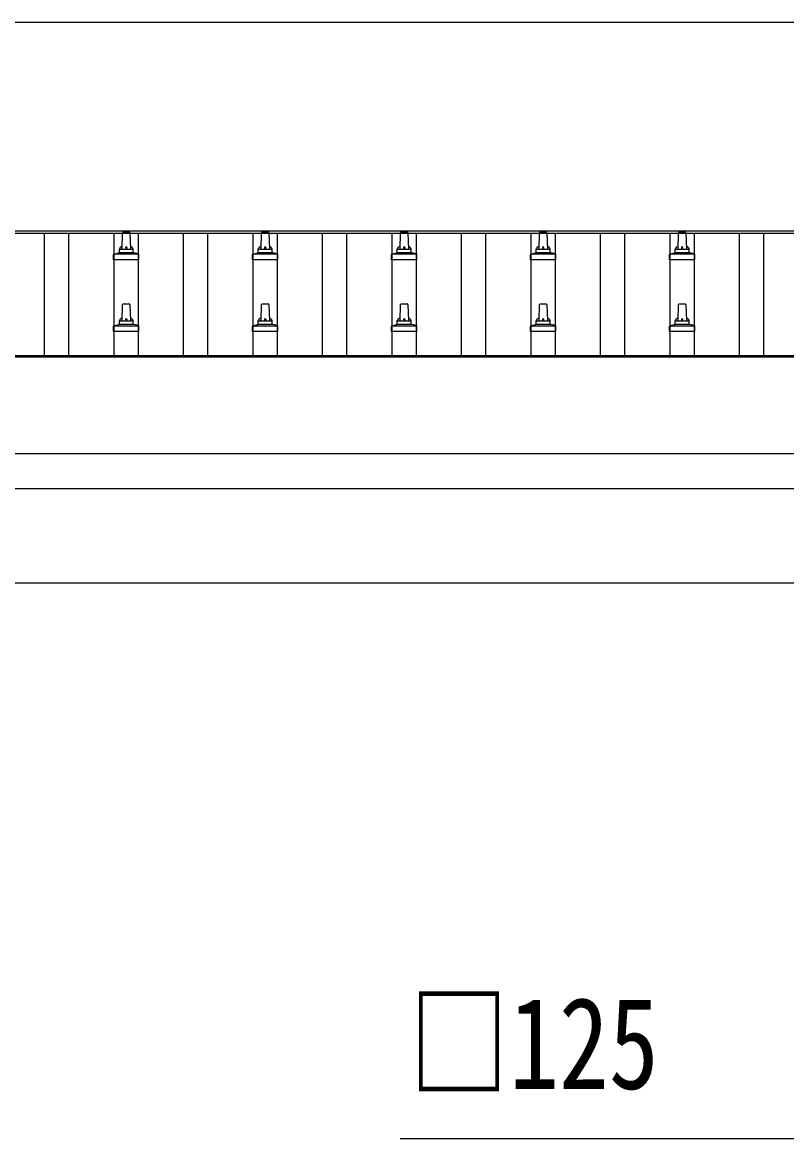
# Model space of a CAD drawing. Units: millimetres, scale not verified. Extents: x -16820 to 16820, y -11880 to 11880.
# Drawn here: x -10267 to -9167, y -6876 to -5269 of the extents above; entities that cross this region are included whole.
import ezdxf
from ezdxf.enums import TextEntityAlignment as Align

# ---------------------------------------------------------------- set-up
doc = ezdxf.new("R2010")
doc.units = ezdxf.units.MM
doc.header["$LTSCALE"] = 60
for name, color, linetype in [('0-4_YKK_13', 4, 'Continuous'), ('0-5_YKK_A1', 4, 'Continuous'), ('0-6_YKK_D', 6, 'Continuous')]:
    doc.layers.add(name, color=color, linetype=linetype)
doc.styles.add('ＭＳ ゴシック', font='')
doc.styles.get('ＭＳ ゴシック').set_extended_font_data('MS Gothic')

msp = doc.modelspace()

# ---------------------------------------------------------------- linework, layer by layer
at = {"layer": '0-4_YKK_13'}
for p, q in [((-10123.79, -5595.42), (-10123.06, -5571.89)), ((-10122.06, -5570.92), (-10113.52, -5570.92)), ((-10112.52, -5571.89), (-10111.79, -5595.42)), ((-9923.79, -5595.42), (-9923.06, -5571.89)), ((-9922.06, -5570.92), (-9913.52, -5570.92)), ((-9912.52, -5571.89), (-9911.79, -5595.42)), ((-9723.79, -5595.42), (-9723.06, -5571.89)), ((-9722.06, -5570.92), (-9713.52, -5570.92)), ((-9712.52, -5571.89), (-9711.79, -5595.42)), ((-9523.79, -5595.42), (-9523.06, -5571.89)), ((-9522.06, -5570.92), (-9513.52, -5570.92)), ((-9512.52, -5571.89), (-9511.79, -5595.42)), ((-9323.79, -5595.42), (-9323.06, -5571.89)), ((-9322.06, -5570.92), (-9313.52, -5570.92)), ((-9312.52, -5571.89), (-9311.79, -5595.42)), ((-10136.04, -5610.92), (-10136.04, -5603.2)), ((-10135.66, -5602.42), (-10099.92, -5602.42)), ((-10135.27, -5602.23), (-10128.55, -5600.6)), ((-10128.17, -5600.42), (-10107.41, -5600.42)), ((-10127.79, -5599.63), (-10127.79, -5595.42)), ((-10126.79, -5595.42), (-10108.79, -5595.42)), ((-10107.79, -5599.63), (-10107.79, -5595.42)), ((-10100.3, -5602.23), (-10107.02, -5600.6)), ((-10099.54, -5610.92), (-10099.54, -5603.2)), ((-9936.04, -5610.92), (-9936.04, -5603.2)), ((-9935.66, -5602.42), (-9899.92, -5602.42)), ((-9935.27, -5602.23), (-9928.55, -5600.6)), ((-9928.17, -5600.42), (-9907.41, -5600.42)), ((-9927.79, -5599.63), (-9927.79, -5595.42)), ((-9926.79, -5595.42), (-9908.79, -5595.42)), ((-9907.79, -5599.63), (-9907.79, -5595.42)), ((-9900.3, -5602.23), (-9907.02, -5600.6)), ((-9899.54, -5610.92), (-9899.54, -5603.2)), ((-9736.04, -5610.92), (-9736.04, -5603.2)), ((-9735.66, -5602.42), (-9699.92, -5602.42)), ((-9735.27, -5602.23), (-9728.55, -5600.6)), ((-9728.17, -5600.42), (-9707.41, -5600.42)), ((-9727.79, -5599.63), (-9727.79, -5595.42)), ((-9726.79, -5595.42), (-9708.79, -5595.42)), ((-9707.79, -5599.63), (-9707.79, -5595.42)), ((-9700.3, -5602.23), (-9707.02, -5600.6)), ((-9699.54, -5610.92), (-9699.54, -5603.2)), ((-9536.04, -5610.92), (-9536.04, -5603.2)), ((-9535.66, -5602.42), (-9499.92, -5602.42)), ((-9535.27, -5602.23), (-9528.55, -5600.6)), ((-9528.17, -5600.42), (-9507.41, -5600.42)), ((-9527.79, -5599.63), (-9527.79, -5595.42)), ((-9526.79, -5595.42), (-9508.79, -5595.42)), ((-9507.79, -5599.63), (-9507.79, -5595.42)), ((-9500.3, -5602.23), (-9507.02, -5600.6)), ((-9499.54, -5610.92), (-9499.54, -5603.2)), ((-9336.04, -5610.92), (-9336.04, -5603.2)), ((-9335.66, -5602.42), (-9299.92, -5602.42)), ((-9335.27, -5602.23), (-9328.55, -5600.6)), ((-9328.17, -5600.42), (-9307.41, -5600.42)), ((-9327.79, -5599.63), (-9327.79, -5595.42)), ((-9326.79, -5595.42), (-9308.79, -5595.42)), ((-9307.79, -5599.63), (-9307.79, -5595.42)), ((-9300.3, -5602.23), (-9307.02, -5600.6)), ((-9299.54, -5610.92), (-9299.54, -5603.2)), ((-10099.54, -5610.92), (-10136.04, -5610.92)), ((-9899.54, -5610.92), (-9936.04, -5610.92)), ((-9699.54, -5610.92), (-9736.04, -5610.92)), ((-9499.54, -5610.92), (-9536.04, -5610.92)), ((-9299.54, -5610.92), (-9336.04, -5610.92)), ((-10122.06, -5674.25), (-10113.52, -5674.25)), ((-9922.06, -5674.25), (-9913.52, -5674.25)), ((-9722.06, -5674.25), (-9713.52, -5674.25)), ((-9522.06, -5674.25), (-9513.52, -5674.25)), ((-9322.06, -5674.25), (-9313.52, -5674.25)), ((-10123.79, -5698.75), (-10123.06, -5675.23)), ((-10112.52, -5675.23), (-10111.79, -5698.75)), ((-9923.79, -5698.75), (-9923.06, -5675.23)), ((-9912.52, -5675.23), (-9911.79, -5698.75)), ((-9723.79, -5698.75), (-9723.06, -5675.23)), ((-9712.52, -5675.23), (-9711.79, -5698.75)), ((-9523.79, -5698.75), (-9523.06, -5675.23)), ((-9512.52, -5675.23), (-9511.79, -5698.75)), ((-9323.79, -5698.75), (-9323.06, -5675.23)), ((-9312.52, -5675.23), (-9311.79, -5698.75)), ((-10135.66, -5705.75), (-10099.92, -5705.75)), ((-10135.27, -5705.57), (-10128.55, -5703.94)), ((-10128.17, -5703.75), (-10107.41, -5703.75)), ((-10127.79, -5702.96), (-10127.79, -5698.75)), ((-10126.79, -5698.75), (-10108.79, -5698.75)), ((-10107.79, -5702.96), (-10107.79, -5698.75)), ((-10100.3, -5705.57), (-10107.02, -5703.94)), ((-9935.66, -5705.75), (-9899.92, -5705.75)), ((-9935.27, -5705.57), (-9928.55, -5703.94)), ((-9928.17, -5703.75), (-9907.41, -5703.75)), ((-9927.79, -5702.96), (-9927.79, -5698.75)), ((-9926.79, -5698.75), (-9908.79, -5698.75)), ((-9907.79, -5702.96), (-9907.79, -5698.75)), ((-9900.3, -5705.57), (-9907.02, -5703.94)), ((-9735.66, -5705.75), (-9699.92, -5705.75)), ((-9735.27, -5705.57), (-9728.55, -5703.94)), ((-9728.17, -5703.75), (-9707.41, -5703.75)), ((-9727.79, -5702.96), (-9727.79, -5698.75)), ((-9726.79, -5698.75), (-9708.79, -5698.75)), ((-9707.79, -5702.96), (-9707.79, -5698.75)), ((-9700.3, -5705.57), (-9707.02, -5703.94)), ((-9535.66, -5705.75), (-9499.92, -5705.75)), ((-9535.27, -5705.57), (-9528.55, -5703.94)), ((-9528.17, -5703.75), (-9507.41, -5703.75)), ((-9527.79, -5702.96), (-9527.79, -5698.75)), ((-9526.79, -5698.75), (-9508.79, -5698.75)), ((-9507.79, -5702.96), (-9507.79, -5698.75)), ((-9500.3, -5705.57), (-9507.02, -5703.94)), ((-9335.66, -5705.75), (-9299.92, -5705.75)), ((-9335.27, -5705.57), (-9328.55, -5703.94)), ((-9328.17, -5703.75), (-9307.41, -5703.75)), ((-9327.79, -5702.96), (-9327.79, -5698.75)), ((-9326.79, -5698.75), (-9308.79, -5698.75)), ((-9307.79, -5702.96), (-9307.79, -5698.75)), ((-9300.3, -5705.57), (-9307.02, -5703.94)), ((-10136.04, -5714.25), (-10136.04, -5706.54)), ((-10099.54, -5714.25), (-10136.04, -5714.25)), ((-10099.54, -5714.25), (-10099.54, -5706.54)), ((-9936.04, -5714.25), (-9936.04, -5706.54)), ((-9899.54, -5714.25), (-9936.04, -5714.25)), ((-9899.54, -5714.25), (-9899.54, -5706.54)), ((-9736.04, -5714.25), (-9736.04, -5706.54)), ((-9699.54, -5714.25), (-9736.04, -5714.25)), ((-9699.54, -5714.25), (-9699.54, -5706.54)), ((-9536.04, -5714.25), (-9536.04, -5706.54)), ((-9499.54, -5714.25), (-9536.04, -5714.25)), ((-9499.54, -5714.25), (-9499.54, -5706.54)), ((-9336.04, -5714.25), (-9336.04, -5706.54)), ((-9299.54, -5714.25), (-9336.04, -5714.25)), ((-9299.54, -5714.25), (-9299.54, -5706.54))]:
    msp.add_line(p, q, dxfattribs=at)
for centre, radius, start, end in [((-10122.06, -5571.92), 1, 90, 178.60509), ((-10113.52, -5571.92), 1, 1.39491, 90), ((-9922.06, -5571.92), 1, 90, 178.60509), ((-9913.52, -5571.92), 1, 1.39491, 90), ((-9722.06, -5571.92), 1, 90, 178.60509), ((-9713.52, -5571.92), 1, 1.39491, 90), ((-9522.06, -5571.92), 1, 90, 178.60509), ((-9513.52, -5571.92), 1, 1.39491, 90), ((-9322.06, -5571.92), 1, 90, 178.60509), ((-9313.52, -5571.92), 1, 1.39491, 90), ((-10123.7, -5596.05), 4.13, 90, 171.17633), ((-10114.46, -5595.42), 4.83, 133.60282, 180), ((-10121.12, -5595.42), 4.83, 0, 46.39718), ((-10111.87, -5596.05), 4.13, 8.82367, 90), ((-9923.7, -5596.05), 4.13, 90, 171.17633), ((-9914.46, -5595.42), 4.83, 133.60282, 180), ((-9921.12, -5595.42), 4.83, 0, 46.39718), ((-9911.87, -5596.05), 4.13, 8.82367, 90), ((-9723.7, -5596.05), 4.13, 90, 171.17633), ((-9714.46, -5595.42), 4.83, 133.60282, 180), ((-9721.12, -5595.42), 4.83, 0, 46.39718), ((-9711.87, -5596.05), 4.13, 8.82367, 90), ((-9523.7, -5596.05), 4.13, 90, 171.17633), ((-9514.46, -5595.42), 4.83, 133.60282, 180), ((-9521.12, -5595.42), 4.83, 0, 46.39718), ((-9511.87, -5596.05), 4.13, 8.82367, 90), ((-9323.7, -5596.05), 4.13, 90, 171.17633), ((-9314.46, -5595.42), 4.83, 133.60282, 180), ((-9321.12, -5595.42), 4.83, 0, 46.39718), ((-9311.87, -5596.05), 4.13, 8.82367, 90), ((-10135.04, -5603.2), 1, 103.62699, 180), ((-10128.79, -5599.63), 1, 283.62699, 0), ((-10126.79, -5596.42), 1, 90, 180), ((-10108.79, -5596.42), 1, 0, 90), ((-10106.79, -5599.63), 1, 180, 256.37301), ((-10100.54, -5603.2), 1, 0, 76.37301), ((-9935.04, -5603.2), 1, 103.62699, 180), ((-9928.79, -5599.63), 1, 283.62699, 0), ((-9926.79, -5596.42), 1, 90, 180), ((-9908.79, -5596.42), 1, 0, 90), ((-9906.79, -5599.63), 1, 180, 256.37301), ((-9900.54, -5603.2), 1, 0, 76.37301), ((-9735.04, -5603.2), 1, 103.62699, 180), ((-9728.79, -5599.63), 1, 283.62699, 0), ((-9726.79, -5596.42), 1, 90, 180), ((-9708.79, -5596.42), 1, 0, 90), ((-9706.79, -5599.63), 1, 180, 256.37301), ((-9700.54, -5603.2), 1, 0, 76.37301), ((-9535.04, -5603.2), 1, 103.62699, 180), ((-9528.79, -5599.63), 1, 283.62699, 0), ((-9526.79, -5596.42), 1, 90, 180), ((-9508.79, -5596.42), 1, 0, 90), ((-9506.79, -5599.63), 1, 180, 256.37301), ((-9500.54, -5603.2), 1, 0, 76.37301), ((-9335.04, -5603.2), 1, 103.62699, 180), ((-9328.79, -5599.63), 1, 283.62699, 0), ((-9326.79, -5596.42), 1, 90, 180), ((-9308.79, -5596.42), 1, 0, 90), ((-9306.79, -5599.63), 1, 180, 256.37301), ((-9300.54, -5603.2), 1, 0, 76.37301), ((-10122.06, -5675.25), 1, 90, 178.60509), ((-10113.52, -5675.25), 1, 1.39491, 90), ((-9922.06, -5675.25), 1, 90, 178.60509), ((-9913.52, -5675.25), 1, 1.39491, 90), ((-9722.06, -5675.25), 1, 90, 178.60509), ((-9713.52, -5675.25), 1, 1.39491, 90), ((-9522.06, -5675.25), 1, 90, 178.60509), ((-9513.52, -5675.25), 1, 1.39491, 90), ((-9322.06, -5675.25), 1, 90, 178.60509), ((-9313.52, -5675.25), 1, 1.39491, 90), ((-10135.04, -5706.54), 1, 103.62699, 180), ((-10128.79, -5702.96), 1, 283.62699, 0), ((-10123.7, -5699.38), 4.13, 90, 171.17633), ((-10126.79, -5699.75), 1, 90, 180), ((-10114.46, -5698.75), 4.83, 133.60282, 180), ((-10121.12, -5698.75), 4.83, 0, 46.39718), ((-10111.87, -5699.38), 4.13, 8.82367, 90), ((-10108.79, -5699.75), 1, 0, 90), ((-10106.79, -5702.96), 1, 180, 256.37301), ((-10100.54, -5706.54), 1, 0, 76.37301), ((-9935.04, -5706.54), 1, 103.62699, 180), ((-9928.79, -5702.96), 1, 283.62699, 0), ((-9923.7, -5699.38), 4.13, 90, 171.17633), ((-9926.79, -5699.75), 1, 90, 180), ((-9914.46, -5698.75), 4.83, 133.60282, 180), ((-9921.12, -5698.75), 4.83, 0, 46.39718), ((-9911.87, -5699.38), 4.13, 8.82367, 90), ((-9908.79, -5699.75), 1, 0, 90), ((-9906.79, -5702.96), 1, 180, 256.37301), ((-9900.54, -5706.54), 1, 0, 76.37301), ((-9735.04, -5706.54), 1, 103.62699, 180), ((-9728.79, -5702.96), 1, 283.62699, 0), ((-9723.7, -5699.38), 4.13, 90, 171.17633), ((-9726.79, -5699.75), 1, 90, 180), ((-9714.46, -5698.75), 4.83, 133.60282, 180), ((-9721.12, -5698.75), 4.83, 0, 46.39718), ((-9711.87, -5699.38), 4.13, 8.82367, 90), ((-9708.79, -5699.75), 1, 0, 90), ((-9706.79, -5702.96), 1, 180, 256.37301), ((-9700.54, -5706.54), 1, 0, 76.37301), ((-9535.04, -5706.54), 1, 103.62699, 180), ((-9528.79, -5702.96), 1, 283.62699, 0), ((-9523.7, -5699.38), 4.13, 90, 171.17633), ((-9526.79, -5699.75), 1, 90, 180), ((-9514.46, -5698.75), 4.83, 133.60282, 180), ((-9521.12, -5698.75), 4.83, 0, 46.39718), ((-9511.87, -5699.38), 4.13, 8.82367, 90), ((-9508.79, -5699.75), 1, 0, 90), ((-9506.79, -5702.96), 1, 180, 256.37301), ((-9500.54, -5706.54), 1, 0, 76.37301), ((-9335.04, -5706.54), 1, 103.62699, 180), ((-9328.79, -5702.96), 1, 283.62699, 0), ((-9323.7, -5699.38), 4.13, 90, 171.17633), ((-9326.79, -5699.75), 1, 90, 180), ((-9314.46, -5698.75), 4.83, 133.60282, 180), ((-9321.12, -5698.75), 4.83, 0, 46.39718), ((-9311.87, -5699.38), 4.13, 8.82367, 90), ((-9308.79, -5699.75), 1, 0, 90), ((-9306.79, -5702.96), 1, 180, 256.37301), ((-9300.54, -5706.54), 1, 0, 76.37301)]:
    msp.add_arc(centre, radius, start, end, dxfattribs=at)
at = {"layer": '0-5_YKK_A1'}
for p, q in [((-14340.79, -5568.9), (-8940.29, -5568.9)), ((-14340.79, -5572.49), (-8917.79, -5572.49)), ((-10235.29, -5748.51), (-10235.29, -5572.49)), ((-10200.29, -5748.51), (-10200.29, -5572.49)), ((-10135.29, -5748.51), (-10135.29, -5572.49)), ((-10100.29, -5748.51), (-10100.29, -5572.49)), ((-10035.29, -5748.51), (-10035.29, -5572.49)), ((-10000.29, -5748.51), (-10000.29, -5572.49)), ((-9935.29, -5748.51), (-9935.29, -5572.49)), ((-9900.29, -5748.51), (-9900.29, -5572.49)), ((-9835.29, -5748.51), (-9835.29, -5572.49)), ((-9800.29, -5748.51), (-9800.29, -5572.49)), ((-9735.29, -5748.51), (-9735.29, -5572.49)), ((-9700.29, -5748.51), (-9700.29, -5572.49)), ((-9635.29, -5748.51), (-9635.29, -5572.49)), ((-9600.29, -5748.51), (-9600.29, -5572.49)), ((-9535.29, -5748.51), (-9535.29, -5572.49)), ((-9500.29, -5748.51), (-9500.29, -5572.49)), ((-9435.29, -5748.51), (-9435.29, -5572.49)), ((-9400.29, -5748.51), (-9400.29, -5572.49)), ((-9335.29, -5748.51), (-9335.29, -5572.49)), ((-9300.29, -5748.51), (-9300.29, -5572.49)), ((-9235.29, -5748.51), (-9235.29, -5572.49)), ((-9200.29, -5748.51), (-9200.29, -5572.49)), ((-14338.79, -5748.51), (-8940.29, -5748.51)), ((-14338.79, -5750.4), (-8917.79, -5750.4)), ((-8940.29, -5890.29), (-14338.79, -5890.29)), ((-14338.79, -5940.11), (-8940.29, -5940.11)), ((-8932.79, -6076.35), (-14223.75, -6076.35))]:
    msp.add_line(p, q, dxfattribs=at)
at = {"layer": '0-6_YKK_D'}
msp.add_line((-14219.79, -5268.9), (-3615.79, -5268.9), dxfattribs=at)
msp.add_lwpolyline([(-8918.79, -6876.35), (-9043.79, -6876.35), (-9723.79, -6876.35)], dxfattribs=at)

# ---------------------------------------------------------------- texts
at = {"layer": '0-6_YKK_D', "style": 'ＭＳ ゴシック', "width": 0.8}
msp.add_text('□125', height=132, dxfattribs=at).set_placement((-9710.99, -6844.35), align=Align.BOTTOM_LEFT)

doc.saveas('drawing.dxf')
